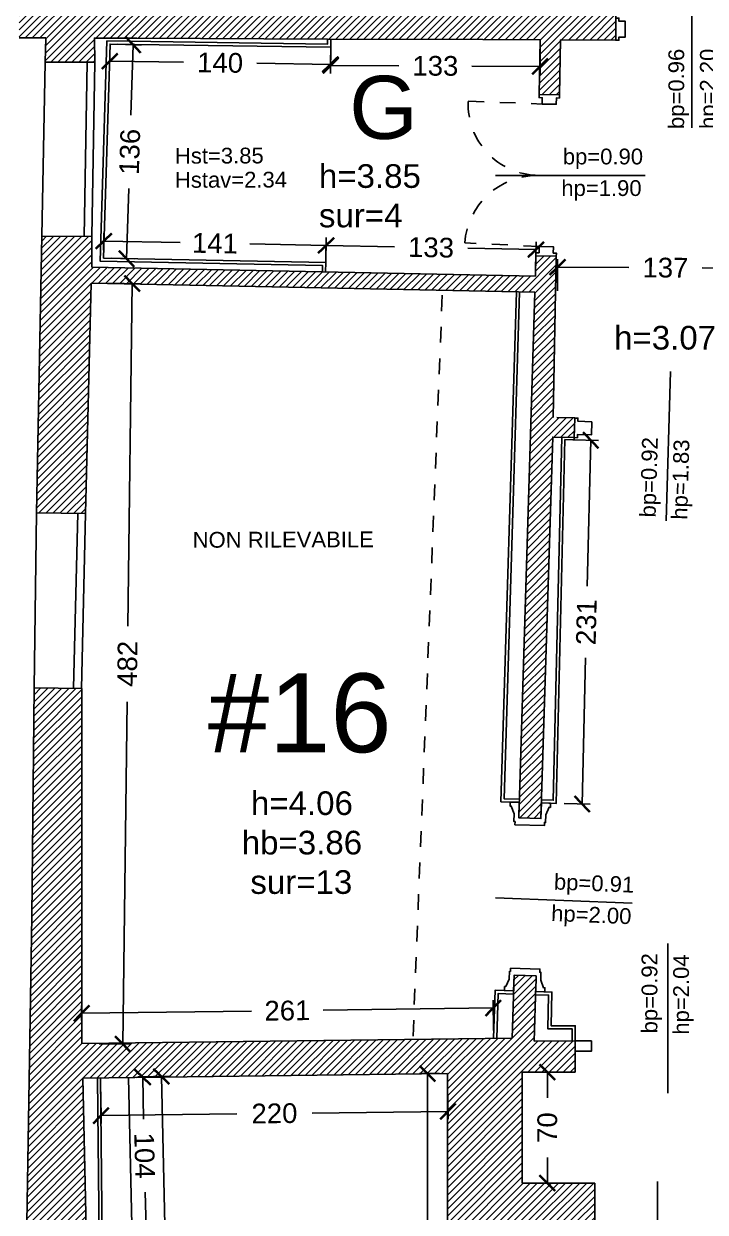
# Model space of a CAD drawing. Header units: millimetres. Extents: x -69 to 235, y 2 to 992.
# Drawn here: x 181.99 to 186.31, y 492.59 to 500.12 of the extents above; entities that cross this region are included whole.
import ezdxf
from ezdxf.enums import TextEntityAlignment as Align

# ---------------------------------------------------------------- set-up
doc = ezdxf.new("R2010")
doc.units = ezdxf.units.MM
doc.header["$LTSCALE"] = 0.01
doc.linetypes.add('HIDDEN2', pattern=[4.7625, 3.175, -1.5875])
for name, color, linetype in [('ob_A_CONTROPARETI', 10, 'Continuous'), ('ob_A_linea_proiezione', 251, 'HIDDEN2'), ('ob_A_linea_v2', 251, 'Continuous'), ('ob_A_muro', 1, 'Continuous'), ('ob_A_muro_r', 252, 'Continuous'), ('ob_A_serramento_vetro', 253, 'Continuous'), ('ob_cornici corrette', 3, 'Continuous'), ('ob_Q 1_50', 250, 'Continuous'), ('ob_TXT 1_50', 250, 'Continuous')]:
    doc.layers.add(name, color=color, linetype=linetype)
doc.styles.add('m 1_50', font='arial.ttf', dxfattribs={"height": 0.125})
doc.styles.get("Standard").update_dxf_attribs({"font": 'arial.ttf'})
doc.styles.add('STYLE1', font='arial.ttf')
doc.styles.add('Testo L', font='arial.ttf', dxfattribs={"height": 2.5})
doc.dimstyles.new('m 1_50 cm', dxfattribs={"dimtxt": 0.1, "dimasz": 0.1, "dimexe": 0.05, "dimexo": 0.05, "dimgap": 0.1, "dimtad": 0, "dimdec": 1, "dimlfac": 100, "dimrnd": 1, "dimdsep": 46, "dimtxsty": 'm 1_50', "dimblk": 'ARCHTICK', "dimcen": 0.2, "dimadec": 0, "dimazin": 0, "dimtfac": 1, "dimtdec": 1, "dimtofl": 0, "dimtmove": 0, "dimatfit": 3, "dimldrblk": 'DOT', "dimfxl": 0.15, "dimfxlon": 1, "dimtolj": 1, "dimtzin": 0, "dimarcsym": 0})

# ---------------------------------------------------------------- blocks, each defined once
blk = doc.blocks.new('_ARCHTICK')
at = {"color": 0, "linetype": 'ByBlock', "const_width": 0.15}
blk.add_lwpolyline([(-0.5, -0.5), (0.5, 0.5)], dxfattribs=at)
blk = doc.blocks.new('*D148')
at = {"layer": 'Defpoints', "color": 0, "transparency": 16777216}
for p in [(183.9022, 498.715), (182.4904, 498.635), (183.9001, 498.6073)]:
    blk.add_point(p, dxfattribs=at)
at = {"layer": 'ob_Q 1_50', "color": 0, "lineweight": -2, "transparency": 16777216}
for p, q in [((182.4914, 498.685), (182.4935, 498.7927)), ((183.9011, 498.6573), (183.9032, 498.765)), ((182.4925, 498.7427), (182.9773, 498.7332)), ((183.9022, 498.715), (183.4175, 498.7245))]:
    blk.add_line(p, q, dxfattribs=at)
at = {"layer": 'ob_Q 1_50', "color": 0, "lineweight": -2, "transparency": 16777216, "xscale": 0.1, "yscale": 0.1, "zscale": 0.1}
for p, rotation in [((182.4925, 498.7427), 178.8730400580805), ((183.9022, 498.715), 358.8730400580804)]:
    blk.add_blockref('_ARCHTICK', p, dxfattribs=dict(at, rotation=rotation))
at = {"layer": 'ob_Q 1_50', "color": 0, "transparency": 16777216, "insert": (183.1974, 498.7288), "char_height": 0.125, "attachment_point": 5, "rotation": 358.87304, "style": 'm 1_50'}
blk.add_mtext('\\A1;141', dxfattribs=at)
blk = doc.blocks.new('_Dot')
at = {"color": 0, "linetype": 'ByBlock', "lineweight": -2}
blk.add_line((-0.5, 0), (-1, 0), dxfattribs=at)
at = {"color": 0, "linetype": 'ByBlock', "const_width": 0.5}
blk.add_lwpolyline([(-0.25, 0, 1), (0.25, 0, 1)], format="xyb", close=True, dxfattribs=at)
blk = doc.blocks.new('*D149')
at = {"layer": 'Defpoints', "color": 0, "transparency": 16777216}
for p in [(185.2327, 498.6888), (183.8989, 498.547), (185.2293, 498.5208)]:
    blk.add_point(p, dxfattribs=at)
at = {"layer": 'ob_Q 1_50', "color": 0, "lineweight": -2, "transparency": 16777216}
for p, q in [((183.8999, 498.597), (183.9032, 498.765)), ((183.9022, 498.715), (184.3353, 498.7065)), ((185.2327, 498.6888), (184.7996, 498.6973)), ((185.2303, 498.5708), (185.2336, 498.7388))]:
    blk.add_line(p, q, dxfattribs=at)
at = {"layer": 'ob_Q 1_50', "color": 0, "lineweight": -2, "transparency": 16777216, "xscale": 0.1, "yscale": 0.1, "zscale": 0.1}
for p, rotation in [((183.9022, 498.715), 178.8730016146599), ((185.2327, 498.6888), 358.8730016146599)]:
    blk.add_blockref('_ARCHTICK', p, dxfattribs=dict(at, rotation=rotation))
at = {"layer": 'ob_Q 1_50', "color": 0, "transparency": 16777216, "insert": (184.5674, 498.7019), "char_height": 0.125, "attachment_point": 5, "rotation": 358.873, "style": 'm 1_50'}
blk.add_mtext('\\A1;133', dxfattribs=at)
blk = doc.blocks.new('*D150')
at = {"layer": 'Defpoints', "color": 0, "transparency": 16777216}
for p in [(182.5321, 499.9917), (182.6785, 499.9872), (182.4904, 498.635)]:
    blk.add_point(p, dxfattribs=at)
at = {"layer": 'ob_Q 1_50', "color": 0, "lineweight": -2, "transparency": 16777216}
for p, q in [((182.5821, 499.9902), (182.7285, 499.9857)), ((182.6785, 499.9872), (182.6648, 499.5409)), ((182.6368, 498.6305), (182.6505, 499.0768)), ((182.5403, 498.6335), (182.6867, 498.629))]:
    blk.add_line(p, q, dxfattribs=at)
at = {"layer": 'ob_Q 1_50', "color": 0, "lineweight": -2, "transparency": 16777216, "xscale": 0.1, "yscale": 0.1, "zscale": 0.1}
for p, rotation in [((182.6785, 499.9872), 88.23838081538206), ((182.6368, 498.6305), 268.2383808153821)]:
    blk.add_blockref('_ARCHTICK', p, dxfattribs=dict(at, rotation=rotation))
at = {"layer": 'ob_Q 1_50', "color": 0, "transparency": 16777216, "insert": (182.6576, 499.3089), "char_height": 0.125, "attachment_point": 5, "rotation": 88.23838, "style": 'm 1_50'}
blk.add_mtext('\\A1;136', dxfattribs=at)
blk = doc.blocks.new('*D151')
at = {"layer": 'Defpoints', "color": 0, "transparency": 16777216}
for p in [(182.5321, 499.9917), (183.9311, 499.9718), (183.9296, 499.863)]:
    blk.add_point(p, dxfattribs=at)
at = {"layer": 'ob_Q 1_50', "color": 0, "lineweight": -2, "transparency": 16777216}
for p, q in [((182.5314, 499.9417), (182.5298, 499.8329)), ((183.9304, 499.9218), (183.9289, 499.813)), ((182.5306, 499.8829), (182.9981, 499.8763)), ((183.9296, 499.863), (183.462, 499.8697))]:
    blk.add_line(p, q, dxfattribs=at)
at = {"layer": 'ob_Q 1_50', "color": 0, "lineweight": -2, "transparency": 16777216, "xscale": 0.1, "yscale": 0.1, "zscale": 0.1}
for p, rotation in [((182.5306, 499.8829), 179.1846641853078), ((183.9296, 499.863), 359.1846641853077)]:
    blk.add_blockref('_ARCHTICK', p, dxfattribs=dict(at, rotation=rotation))
at = {"layer": 'ob_Q 1_50', "color": 0, "transparency": 16777216, "insert": (183.2301, 499.873), "char_height": 0.125, "attachment_point": 5, "rotation": 359.18466, "style": 'm 1_50'}
blk.add_mtext('\\A1;140', dxfattribs=at)
blk = doc.blocks.new('*D152')
at = {"layer": 'Defpoints', "color": 0, "transparency": 16777216}
for p in [(186.7376, 498.5699), (185.3644, 497.6241), (186.7326, 497.6169)]:
    blk.add_point(p, dxfattribs=at)
at = {"layer": 'ob_Q 1_50', "color": 0, "lineweight": -2, "transparency": 16777216}
for p, q in [((185.3686, 498.4271), (185.3696, 498.6271)), ((186.7368, 498.4199), (186.7379, 498.6199)), ((185.3694, 498.5771), (185.8213, 498.5747)), ((186.7376, 498.5699), (186.2857, 498.5722))]:
    blk.add_line(p, q, dxfattribs=at)
at = {"layer": 'ob_Q 1_50', "color": 0, "lineweight": -2, "transparency": 16777216, "xscale": 0.1, "yscale": 0.1, "zscale": 0.1}
for p, rotation in [((185.3694, 498.5771), 179.6978180427108), ((186.7376, 498.5699), 359.6978180427108)]:
    blk.add_blockref('_ARCHTICK', p, dxfattribs=dict(at, rotation=rotation))
at = {"layer": 'ob_Q 1_50', "color": 0, "transparency": 16777216, "insert": (186.0535, 498.5735), "char_height": 0.125, "attachment_point": 5, "rotation": 359.69782, "style": 'm 1_50'}
blk.add_mtext('\\A1;137', dxfattribs=at)
blk = doc.blocks.new('*D155')
at = {"layer": 'Defpoints', "color": 0, "transparency": 16777216}
for p in [(183.9315, 500.0237), (185.2595, 500.0181), (185.2588, 499.8502)]:
    blk.add_point(p, dxfattribs=at)
at = {"layer": 'ob_Q 1_50', "color": 0, "lineweight": -2, "transparency": 16777216}
for p, q in [((183.9313, 499.9737), (183.9306, 499.8058)), ((185.2592, 499.9681), (185.2585, 499.8002)), ((183.9308, 499.8558), (184.3626, 499.854)), ((185.2588, 499.8502), (184.827, 499.852))]:
    blk.add_line(p, q, dxfattribs=at)
at = {"layer": 'ob_Q 1_50', "color": 0, "lineweight": -2, "transparency": 16777216, "xscale": 0.1, "yscale": 0.1, "zscale": 0.1}
for p, rotation in [((183.9308, 499.8558), 179.7609913726201), ((185.2588, 499.8502), 359.76099137262)]:
    blk.add_blockref('_ARCHTICK', p, dxfattribs=dict(at, rotation=rotation))
at = {"layer": 'ob_Q 1_50', "color": 0, "transparency": 16777216, "insert": (184.5948, 499.853), "char_height": 0.125, "attachment_point": 5, "rotation": 359.76099, "style": 'm 1_50'}
blk.add_mtext('\\A1;133', dxfattribs=at)
blk = doc.blocks.new('*D161')
at = {"layer": 'Defpoints', "color": 0, "transparency": 16777216}
for p in [(185.4162, 497.4839), (185.5801, 497.48), (185.3617, 495.1769)]:
    blk.add_point(p, dxfattribs=at)
at = {"layer": 'ob_Q 1_50', "color": 0, "lineweight": -2, "transparency": 16777216}
for p, q in [((185.4662, 497.4827), (185.63, 497.4789)), ((185.5801, 497.48), (185.5582, 496.5536)), ((185.5255, 495.1731), (185.5474, 496.0995)), ((185.4117, 495.1758), (185.5755, 495.1719))]:
    blk.add_line(p, q, dxfattribs=at)
at = {"layer": 'ob_Q 1_50', "color": 0, "lineweight": -2, "transparency": 16777216, "xscale": 0.1, "yscale": 0.1, "zscale": 0.1}
for p, rotation in [((185.5801, 497.48), 88.64627025781343), ((185.5255, 495.1731), 268.6462702578134)]:
    blk.add_blockref('_ARCHTICK', p, dxfattribs=dict(at, rotation=rotation))
at = {"layer": 'ob_Q 1_50', "color": 0, "transparency": 16777216, "insert": (185.5528, 496.3266), "char_height": 0.125, "attachment_point": 5, "rotation": 88.64627, "style": 'm 1_50'}
blk.add_mtext('\\A1;231', dxfattribs=at)
blk = doc.blocks.new('*D162')
at = {"layer": 'Defpoints', "color": 0, "transparency": 16777216}
for p in [(184.9615, 493.88), (182.3542, 493.6544), (184.964, 493.688)]:
    blk.add_point(p, dxfattribs=at)
at = {"layer": 'ob_Q 1_50', "color": 0, "lineweight": -2, "transparency": 16777216}
for p, q in [((182.3535, 493.7044), (182.3511, 493.8963)), ((184.9615, 493.88), (183.8837, 493.8661)), ((184.9633, 493.738), (184.9608, 493.93)), ((182.3517, 493.8463), (183.4295, 493.8602))]:
    blk.add_line(p, q, dxfattribs=at)
at = {"layer": 'ob_Q 1_50', "color": 0, "lineweight": -2, "transparency": 16777216, "xscale": 0.1, "yscale": 0.1, "zscale": 0.1}
for p, rotation in [((182.3517, 493.8463), 180.7380755594899), ((184.9615, 493.88), 0.7380755594899633)]:
    blk.add_blockref('_ARCHTICK', p, dxfattribs=dict(at, rotation=rotation))
at = {"layer": 'ob_Q 1_50', "color": 0, "transparency": 16777216, "insert": (183.6566, 493.8632), "char_height": 0.125, "attachment_point": 5, "rotation": 0.73808, "style": 'm 1_50'}
blk.add_mtext('\\A1;261', dxfattribs=at)
blk = doc.blocks.new('*D163')
at = {"layer": 'Defpoints', "color": 0, "transparency": 16777216}
for p in [(182.4134, 498.4762), (182.6725, 498.473), (182.3542, 493.6544)]:
    blk.add_point(p, dxfattribs=at)
at = {"layer": 'ob_Q 1_50', "color": 0, "lineweight": -2, "transparency": 16777216}
for p, q in [((182.5225, 498.4748), (182.7225, 498.4724)), ((182.6725, 498.473), (182.6458, 496.302)), ((182.6132, 493.6512), (182.6399, 495.8221)), ((182.4632, 493.653), (182.6632, 493.6506))]:
    blk.add_line(p, q, dxfattribs=at)
at = {"layer": 'ob_Q 1_50', "color": 0, "lineweight": -2, "transparency": 16777216, "xscale": 0.1, "yscale": 0.1, "zscale": 0.1}
for p, rotation in [((182.6725, 498.473), 89.2960355946772), ((182.6132, 493.6512), 269.2960355946772)]:
    blk.add_blockref('_ARCHTICK', p, dxfattribs=dict(at, rotation=rotation))
at = {"layer": 'ob_Q 1_50', "color": 0, "transparency": 16777216, "insert": (182.6428, 496.0621), "char_height": 0.125, "attachment_point": 5, "rotation": 89.29604, "style": 'm 1_50'}
blk.add_mtext('\\A1;482', dxfattribs=at)
blk = doc.blocks.new('*D166')
at = {"layer": 'Defpoints', "color": 0, "transparency": 16777216}
for p in [(182.4717, 493.4368), (184.6715, 493.4637), (184.6744, 493.2246)]:
    blk.add_point(p, dxfattribs=at)
at = {"layer": 'ob_Q 1_50', "color": 0, "lineweight": -2, "transparency": 16777216}
for p, q in [((182.4728, 493.3478), (182.4752, 493.1478)), ((184.6726, 493.3746), (184.675, 493.1746)), ((182.4746, 493.1978), (183.3356, 493.2083)), ((184.6744, 493.2246), (183.8134, 493.2141))]:
    blk.add_line(p, q, dxfattribs=at)
at = {"layer": 'ob_Q 1_50', "color": 0, "lineweight": -2, "transparency": 16777216, "xscale": 0.1, "yscale": 0.1, "zscale": 0.1}
for p, rotation in [((184.6744, 493.2246), 0.6991434615715636), ((182.4746, 493.1978), 180.6991434615716)]:
    blk.add_blockref('_ARCHTICK', p, dxfattribs=dict(at, rotation=rotation))
at = {"layer": 'ob_Q 1_50', "color": 0, "transparency": 16777216, "insert": (183.5745, 493.2112), "char_height": 0.125, "attachment_point": 5, "rotation": 0.69914, "style": 'm 1_50'}
blk.add_mtext('\\A1;220', dxfattribs=at)
blk = doc.blocks.new('*D167')
at = {"layer": 'Defpoints', "color": 0, "transparency": 16777216}
for p in [(182.4201, 493.4362), (182.4802, 490.7891), (182.9176, 490.799)]:
    blk.add_point(p, dxfattribs=at)
at = {"layer": 'ob_Q 1_50', "color": 0, "lineweight": -2, "transparency": 16777216}
for p, q in [((182.7075, 493.4427), (182.9075, 493.4473)), ((182.8575, 493.4461), (182.883, 492.3226)), ((182.9176, 490.799), (182.8939, 491.8435)), ((182.7676, 490.7956), (182.9676, 490.8002))]:
    blk.add_line(p, q, dxfattribs=at)
at = {"layer": 'ob_Q 1_50', "color": 0, "lineweight": -2, "transparency": 16777216, "xscale": 0.1, "yscale": 0.1, "zscale": 0.1}
for p, rotation in [((182.8575, 493.4461), 91.30114435504794), ((182.9176, 490.799), 271.3011443550479)]:
    blk.add_blockref('_ARCHTICK', p, dxfattribs=dict(at, rotation=rotation))
at = {"layer": 'ob_Q 1_50', "color": 0, "transparency": 16777216, "insert": (182.8884, 492.083), "char_height": 0.125, "attachment_point": 5, "rotation": 271.30114, "style": 'm 1_50'}
blk.add_mtext('\\A1;265', dxfattribs=at)
blk = doc.blocks.new('*D168')
at = {"layer": 'Defpoints', "color": 0, "transparency": 16777216}
for p in [(182.65, 493.4391), (182.7393, 493.4411), (182.6736, 492.3993)]:
    blk.add_point(p, dxfattribs=at)
at = {"layer": 'ob_Q 1_50', "color": 0, "lineweight": -2, "transparency": 16777216}
for p, q in [((182.7, 493.4402), (182.7893, 493.4422)), ((182.7393, 493.4411), (182.7453, 493.1761)), ((182.7629, 492.4014), (182.7558, 492.7123)), ((182.7236, 492.4005), (182.8129, 492.4025))]:
    blk.add_line(p, q, dxfattribs=at)
at = {"layer": 'ob_Q 1_50', "color": 0, "lineweight": -2, "transparency": 16777216, "xscale": 0.1, "yscale": 0.1, "zscale": 0.1}
for p, rotation in [((182.7393, 493.4411), 91.30114435504584), ((182.7629, 492.4014), 271.3011443550458)]:
    blk.add_blockref('_ARCHTICK', p, dxfattribs=dict(at, rotation=rotation))
at = {"layer": 'ob_Q 1_50', "color": 0, "transparency": 16777216, "insert": (182.7506, 492.9442), "char_height": 0.125, "attachment_point": 5, "rotation": 271.30114, "style": 'm 1_50'}
blk.add_mtext('\\A1;104', dxfattribs=at)
blk = doc.blocks.new('*D169')
at = {"layer": 'Defpoints', "color": 0, "transparency": 16777216}
for p in [(184.6715, 493.4637), (184.5448, 490.5248), (184.6715, 490.5248)]:
    blk.add_point(p, dxfattribs=at)
at = {"layer": 'ob_Q 1_50', "color": 0, "lineweight": -2, "transparency": 16777216}
for p, q in [((184.6215, 493.4637), (184.4948, 493.4637)), ((184.5448, 493.4637), (184.5448, 492.2256)), ((184.5448, 490.5248), (184.5448, 491.7478)), ((184.6215, 490.5248), (184.4948, 490.5248))]:
    blk.add_line(p, q, dxfattribs=at)
at = {"layer": 'ob_Q 1_50', "color": 0, "lineweight": -2, "transparency": 16777216, "xscale": 0.1, "yscale": 0.1, "zscale": 0.1}
for p, rotation in [((184.5448, 493.4637), 90), ((184.5448, 490.5248), 270)]:
    blk.add_blockref('_ARCHTICK', p, dxfattribs=dict(at, rotation=rotation))
at = {"layer": 'ob_Q 1_50', "color": 0, "transparency": 16777216, "insert": (184.5448, 491.9867), "char_height": 0.125, "attachment_point": 5, "rotation": 90, "style": 'm 1_50'}
blk.add_mtext('\\A1;294', dxfattribs=at)
blk = doc.blocks.new('*D184')
at = {"layer": 'Defpoints', "color": 0, "transparency": 16777216}
for p in [(185.1456, 493.4732), (185.3048, 493.4732), (185.1456, 492.7699)]:
    blk.add_point(p, dxfattribs=at)
at = {"layer": 'ob_Q 1_50', "color": 0, "lineweight": -2, "transparency": 16777216}
for p, q in [((185.1956, 493.4732), (185.3548, 493.4732)), ((185.3048, 493.4732), (185.3048, 493.3104)), ((185.3048, 492.7699), (185.3048, 492.9328)), ((185.1956, 492.7699), (185.3548, 492.7699))]:
    blk.add_line(p, q, dxfattribs=at)
at = {"layer": 'ob_Q 1_50', "color": 0, "lineweight": -2, "transparency": 16777216, "xscale": 0.1, "yscale": 0.1, "zscale": 0.1}
for p, rotation in [((185.3048, 493.4732), 90), ((185.3048, 492.7699), 270)]:
    blk.add_blockref('_ARCHTICK', p, dxfattribs=dict(at, rotation=rotation))
at = {"layer": 'ob_Q 1_50', "color": 0, "transparency": 16777216, "insert": (185.3048, 493.1216), "char_height": 0.125, "attachment_point": 5, "rotation": 90, "style": 'm 1_50'}
blk.add_mtext('\\A1;70', dxfattribs=at)
blk = doc.blocks.new('A$C670F466C')
at = {"layer": 'ob_cornici corrette'}
blk.add_lwpolyline([(-0.14, 0), (0, 0), (0, 0.02), (-0.02, 0.02), (-0.02, 0.06), (-0.12, 0.06), (-0.12, 0.02), (-0.14, 0.02), (-0.14, 0)], dxfattribs=at)

msp = doc.modelspace()

# ---------------------------------------------------------------- hatches: boundary and pattern name
at = {"layer": 'ob_A_muro_r'}
h = msp.add_hatch(dxfattribs=at)
h.set_pattern_fill('ANSI31', color=256, scale=0.01)
h.paths.add_polyline_path([(169.8075, 507.4993), (169.6076, 507.4959), (168.4332, 507.4805), (168.4367, 507.0777), (168.4771, 507.0777), (168.4771, 507.0285), (169.6076, 507.0449), (169.8113, 507.0485)])
h.paths.add_polyline_path([(179.1587, 500.4924), (179.1587, 500.5065), (179.1591, 500.5226), (176.8542, 500.5578), (176.6539, 500.5607), (176.6542, 500.5422), (176.6496, 500.054), (177.7485, 500.0504), (179.1526, 500.0436)])
h.paths.add_polyline_path([(181.2267, 500.4912), (181.1621, 500.4921), (181.1607, 500.6119), (180.6652, 500.6194), (180.6667, 500.4997), (180.6132, 500.5005), (180.6127, 500.0375), (181.2262, 500.0358)])
h.paths.add_polyline_path([(185.7398, 500.4226), (184.3811, 500.4432), (181.9569, 500.4801), (181.9563, 500.4383), (181.9563, 500.3846), (181.9561, 500.0327), (182.1248, 500.032), (182.1218, 499.8773), (182.4365, 499.8767), (182.4329, 500.0299), (182.7016, 500.0288), (183.9115, 500.0237), (184.8949, 500.0196), (185.2595, 500.0181), (185.2525, 499.672), (185.3822, 499.6694), (185.3892, 500.0176), (185.7381, 500.0161)])
h.paths.add_polyline_path([(185.6685, 501.9235), (185.8168, 501.9226), (185.8183, 502.021), (185.6738, 502.0234), (185.699, 504.4305), (185.7266, 507.0557), (186.2838, 507.0397), (186.2936, 507.3336), (185.7112, 507.3531), (183.9904, 507.3809), (183.9886, 507.0957), (185.6066, 507.0589), (185.5791, 504.4359), (185.5514, 501.7905), (182.8454, 501.8045), (182.8454, 501.6845), (185.5007, 501.6707), (185.4995, 501.5549), (185.6623, 501.5532)])
h = msp.add_hatch(dxfattribs=at)
h.set_pattern_fill('ANSI31', color=256, scale=0.01)
h.paths.add_polyline_path([(185.4749, 497.4966), (185.3386, 497.4995), (185.2644, 495.0807), (185.124, 495.085), (185.2007, 497.5879), (185.2262, 498.4176), (182.4134, 498.4762), (182.3776, 497.0157), (182.0659, 497.019), (182.0994, 498.7732), (182.4176, 498.7708), (182.4158, 498.5762), (185.2293, 498.5208), (185.2319, 498.6488), (185.3616, 498.6462), (185.3411, 497.6246), (185.4788, 497.6218)])
h.paths.add_polyline_path([(175.5582, 496.0257), (175.5539, 498.1035), (175.5526, 498.7575), (175.1249, 498.7575), (175.1198, 498.515), (174.2627, 498.5146), (172.9466, 498.514), (171.9358, 498.5136), (170.2793, 498.5129), (169.6707, 498.5126), (169.6682, 498.218), (173.5986, 498.186), (173.5986, 498.1873), (173.5986, 498.2005), (175.238, 498.178), (175.238, 496.4202), (175.238, 496.1412), (175.238, 494.3844), (175.2181, 494.3843), (175.2181, 494.3722), (173.5981, 494.3659), (173.5981, 494.3803), (169.9642, 494.3716), (169.9643, 494.0524), (169.9643, 493.9525), (170.1401, 493.9525), (170.1401, 493.8988), (170.1401, 493.7501), (170.4727, 493.7501), (170.4731, 493.9526), (175.1824, 493.9534), (175.1875, 493.4433), (175.5635, 493.4486)])
h.paths.add_polyline_path([(173.626, 496.4202), (173.5981, 496.4202), (173.5982, 496.4555), (173.3191, 496.4562), (173.3191, 496.4373), (170.2836, 496.4388), (170.2836, 496.4568), (170.0008, 496.4562), (170.0008, 496.4383), (170.0008, 496.4249), (169.9729, 496.1395), (170.0008, 496.1395), (170.0008, 496.1082), (170.2836, 496.1075), (170.2836, 496.122), (173.3122, 496.1234), (173.3122, 496.1069), (173.5981, 496.1075), (173.5981, 496.1412), (173.626, 496.1412)], flags=17)
h.paths.add_polyline_path([(182.4073, 491.3237), (182.0128, 491.3108), (182.0442, 490.3578), (181.8184, 490.3578), (181.825, 490.0676), (182.0679, 490.0676), (182.119, 488.6687), (182.125, 488.5167), (182.4699, 488.5243)])
h.paths.add_polyline_path([(185.7641, 487.3429), (185.1497, 487.2962), (185.1467, 489.7462), (184.6715, 489.7498), (184.6715, 487.2603), (182.4981, 487.0961), (182.4955, 487.4856), (182.1744, 487.4773), (182.1869, 487.0222), (180.458, 486.9929), (180.4267, 488.4093), (178.7086, 488.3661), (178.7126, 488.2662), (178.9207, 488.2711), (178.9236, 488.086), (179.2422, 488.0924), (179.2393, 488.2792), (180.3291, 488.2964), (180.358, 486.9907), (179.2683, 486.9693), (179.2653, 487.1036), (178.8065, 487.0944), (178.817, 486.6199), (182.0789, 486.6925), (182.2046, 483.2029), (182.21, 482.8497), (181.9718, 482.8302), (181.9912, 482.5549), (182.2799, 482.578), (182.2741, 482.6878), (183.1214, 482.762), (183.101, 483.041), (182.601, 483.0171), (182.4687, 486.5961), (185.8015, 486.848)])
h.paths.add_polyline_path([(190.6392, 489.3005), (190.2099, 489.2874), (190.2489, 487.6816), (186.7974, 487.4207), (186.8352, 486.9261), (190.2432, 487.1836), (190.3707, 483.555), (189.8753, 483.5209), (189.8899, 483.2998), (190.7235, 483.3877)])
h = msp.add_hatch(dxfattribs=at)
h.set_pattern_fill('ANSI31', color=256, scale=0.01)
h.paths.add_polyline_path([(189.15, 493.6768), (186.6475, 493.6727), (186.6475, 493.6113), (189.15, 493.6114)])
h.paths.add_polyline_path([(185.4812, 493.6708), (185.2211, 493.6704), (185.2338, 494.0834), (185.0934, 494.0877), (185.0812, 493.6895), (182.3542, 493.6544), (182.3529, 495.9066), (182.0512, 495.9098), (182.0373, 494.463), (182.003, 492.3894), (182.383, 492.3846), (182.3592, 493.4355), (184.6715, 493.4637), (184.6715, 490.5248), (185.4944, 490.5225), (185.4949, 490.6962), (185.1456, 490.6972), (185.1456, 491.3719), (185.1456, 492.2619), (185.1456, 492.5273), (185.6056, 492.5278), (185.6056, 492.77), (185.1456, 492.7699), (185.1456, 493.4732), (185.4812, 493.4732)])

# ---------------------------------------------------------------- linework, layer by layer
at = {"layer": 'ob_A_CONTROPARETI'}
msp.add_line((182.65, 493.4391), (182.6736, 492.3993), dxfattribs=at)
for points in [[(183.9115, 500.0237), (183.9113, 499.9921), (182.5127, 500.012), (182.4691, 498.6154), (183.8797, 498.5877), (183.8789, 498.5474)], [(182.4897, 498.635), (182.5321, 499.9917), (183.9311, 499.9718), (183.9315, 500.0237)], [(182.4904, 498.635), (183.9001, 498.6073), (183.8989, 498.547)], [(185.127, 495.1841), (185.01, 495.1877), (185.1091, 498.42)], [(185.1276, 495.2041), (185.0306, 495.2071), (185.1291, 498.4194)], [(185.4749, 497.4966), (185.4745, 497.4816), (185.4162, 497.4839), (185.3617, 495.1769), (185.2674, 495.1798)], [(185.3966, 497.4983), (185.3422, 495.1975), (185.2681, 495.1998)], [(185.0903, 493.9886), (184.9733, 493.9922), (184.964, 493.688)], [(185.0897, 493.9686), (184.9927, 493.9716), (184.984, 493.6882)], [(185.2302, 493.9643), (185.313, 493.9619), (185.3079, 493.7476), (185.4612, 493.7479), (185.4612, 493.6708)], [(185.2308, 493.9843), (185.3335, 493.9813), (185.3284, 493.7676), (185.4812, 493.7679), (185.4812, 493.6708)], [(182.4517, 493.4366), (182.5176, 487.0988)], [(182.4717, 493.4368), (182.5376, 487.099)]]:
    msp.add_lwpolyline(points, dxfattribs=at)
at = {"layer": 'ob_A_linea_proiezione'}
for points in [[(184.8033, 499.6301), (185.2713, 499.6116)], [(185.2532, 498.7084), (184.7811, 498.7309)], [(184.6384, 498.3988), (184.4526, 493.6819)]]:
    msp.add_lwpolyline(points, dxfattribs=at)
for centre, radius, start, end in [((185.2533, 499.6099), 0.4507, 177.76561, 268.48941), ((185.2418, 498.6973), 0.4619, 90.04255, 175.82917)]:
    msp.add_arc(centre, radius, start, end, dxfattribs=at)
at = {"layer": 'ob_A_linea_v2'}
for p, q in [((182.1218, 499.8773), (182.0994, 498.7732)), ((182.0512, 495.9098), (182.0659, 497.019))]:
    msp.add_line(p, q, dxfattribs=at)
at = {"layer": 'ob_A_muro'}
for p, q in [((181.9561, 500.0319), (182.1248, 500.032)), ((182.1248, 500.032), (182.1218, 499.8773)), ((182.1218, 499.8773), (182.4365, 499.8767)), ((182.0994, 498.7732), (182.0659, 497.019)), ((182.4176, 498.7708), (182.0994, 498.7732)), ((182.1002, 498.7732), (182.0994, 498.7732)), ((182.4158, 498.5762), (182.4176, 498.7708)), ((185.2293, 498.5208), (185.2319, 498.6489)), ((185.2319, 498.6488), (185.3616, 498.6462)), ((185.3411, 497.6246), (185.3616, 498.6462)), ((185.2293, 498.5208), (182.4158, 498.5762)), ((182.4134, 498.4762), (185.2262, 498.4176)), ((185.4788, 497.6218), (185.3644, 497.6241)), ((185.4749, 497.4966), (185.4788, 497.6207)), ((182.3529, 495.9066), (182.0537, 495.9098)), ((182.3542, 493.6544), (182.3529, 495.9066)), ((185.0934, 494.0877), (185.0812, 493.6895)), ((185.2338, 494.0834), (185.0934, 494.0877)), ((185.2211, 493.6704), (185.232, 494.0247)), ((185.0812, 493.6895), (182.3542, 493.6544)), ((185.4812, 493.6708), (185.2211, 493.6704)), ((185.4812, 493.6708), (185.4812, 493.4732)), ((184.6715, 493.4637), (182.3592, 493.4355)), ((184.6715, 490.5248), (184.6715, 493.4637)), ((185.1456, 493.4732), (185.4812, 493.4732)), ((185.1456, 492.7699), (185.1456, 493.4732)), ((185.1456, 492.7699), (185.6056, 492.77)), ((185.6056, 492.77), (185.6056, 492.5278))]:
    msp.add_line(p, q, dxfattribs=at)
for points in [[(182.4365, 499.8767), (182.4329, 500.0299), (182.7016, 500.0288), (183.9115, 500.0237), (184.8949, 500.0196), (185.2595, 500.0181), (185.2525, 499.672), (185.3822, 499.6694), (185.3892, 500.0176), (185.7381, 500.0161), (185.7398, 500.4226), (184.3811, 500.4432)], [(182.4134, 498.4762), (182.3776, 497.0157), (182.0659, 497.019)], [(185.2262, 498.4176), (185.124, 495.085), (185.2644, 495.0807), (185.3386, 497.4995), (185.4749, 497.4966)], [(182.0512, 495.9098), (182.0373, 494.463)], [(182.0373, 494.463), (182.003, 492.3871)], [(182.3592, 493.4355), (182.383, 492.3846), (182.003, 492.3894)]]:
    msp.add_lwpolyline(points, dxfattribs=at)
at = {"layer": 'ob_A_serramento_vetro'}
for p, q in [((182.3865, 499.8776), (182.3676, 498.7716)), ((182.4365, 499.8767), (182.4176, 498.7708)), ((182.3276, 497.0169), (182.3004, 495.9079)), ((182.3776, 497.0157), (182.3504, 495.9066))]:
    msp.add_line(p, q, dxfattribs=at)
at = {"layer": 'ob_cornici corrette'}
for points in [[(185.3822, 499.6694), (185.2525, 499.672), (185.2521, 499.652), (185.2721, 499.6516), (185.2713, 499.6116), (185.361, 499.6098), (185.3618, 499.6498), (185.3818, 499.6494), (185.3822, 499.6694)], [(185.3616, 498.6462), (185.2319, 498.6488), (185.2324, 498.6688), (185.2523, 498.6684), (185.2532, 498.7084), (185.3429, 498.7066), (185.342, 498.6666), (185.362, 498.6662), (185.3616, 498.6462)], [(185.0996, 495.0419), (185.2857, 495.0362), (185.2857, 495.0362), (185.2863, 495.0562), (185.2933, 495.0559), (185.2948, 495.1048), (185.3162, 495.1525), (185.3242, 495.1522), (185.325, 495.1781), (185.2674, 495.1798), (185.2644, 495.0807), (185.124, 495.085), (185.127, 495.1841), (185.069, 495.1859), (185.0683, 495.1601), (185.0762, 495.1598), (185.0947, 495.1109), (185.0932, 495.0621), (185.1002, 495.0619), (185.0996, 495.0419)], [(185.0717, 494.1323), (185.2578, 494.1266), (185.2578, 494.1266), (185.2571, 494.1066), (185.2641, 494.1064), (185.2626, 494.0575), (185.2812, 494.0086), (185.2891, 494.0084), (185.2884, 493.9825), (185.2308, 493.9843), (185.2338, 494.0834), (185.0934, 494.0877), (185.0903, 493.9886), (185.0324, 493.9904), (185.0332, 494.0162), (185.0412, 494.016), (185.0626, 494.0637), (185.0641, 494.1125), (185.0711, 494.1123), (185.0717, 494.1323)]]:
    msp.add_lwpolyline(points, dxfattribs=at)
for points in [[(185.5872, 497.5969), (185.4985, 497.5997), (185.4991, 497.62), (185.4788, 497.6207), (185.4749, 497.4962), (185.4952, 497.4955), (185.4959, 497.5159), (185.5846, 497.5131)], [(185.4812, 493.6708), (185.5843, 493.671), (185.5844, 493.6055), (185.4812, 493.6054)]]:
    msp.add_lwpolyline(points, close=True, dxfattribs=at)
at = {"layer": 'ob_Q 1_50'}
for p, q in [((186.22, 500.4578), (186.22, 499.4596)), ((185.9251, 499.1577), (184.9768, 499.1577)), ((186.0852, 497.9159), (186.0578, 496.968)), ((185.8423, 494.5439), (184.9769, 494.5791)), ((186.0696, 494.2879), (186.0696, 493.3396)), ((186.0032, 492.7807), (186.0008, 491.8324))]:
    msp.add_line(p, q, dxfattribs=at)

# ---------------------------------------------------------------- block references
at = {"layer": 'ob_cornici corrette', "rotation": 269.7609913726197}
msp.add_blockref('A$C670F466C', (185.7381, 500.0161), dxfattribs=at)

# ---------------------------------------------------------------- texts
at = {"layer": 'ob_Q 1_50', "style": 'STYLE1'}
for s, rotation, p in [('bp=0.96', 90, (186.1221, 499.4531)), ('hp=2.20', 90, (186.3224, 499.4534)), ('bp=0.92', 88.3406, (185.9411, 496.9906)), ('hp=1.83', 88.3406, (186.1411, 496.9765)), ('bp=0.91', 357.66892, (185.347, 494.6816)), ('hp=2.00', 357.66892, (185.3295, 494.4818)), ('bp=0.92', 90, (185.9523, 493.7191)), ('hp=2.04', 90, (186.1527, 493.7108))]:
    msp.add_text(s, height=0.1, rotation=rotation, dxfattribs=at).set_placement(p, align=Align.MIDDLE_LEFT)
for s, p in [('Hst=3.85', (182.9437, 499.2334)), ('Hstav=2.34', (182.9437, 499.0804)), ('NON RILEVABILE', (183.056, 496.7981))]:
    msp.add_text(s, height=0.1, rotation=0.17113, dxfattribs=at).set_placement(p)
for s, p in [('bp=0.90', (185.4028, 499.2788)), ('hp=1.90', (185.3935, 499.0785))]:
    msp.add_text(s, height=0.1, dxfattribs=at).set_placement(p, align=Align.MIDDLE_LEFT)
at = {"layer": 'ob_Q 1_50', "style": 'Testo L'}
msp.add_text('h=3.07', height=0.15, dxfattribs=at).set_placement((185.7279, 498.0549))
at = {"layer": 'ob_Q 1_50', "char_height": 0.15, "attachment_point": 1, "style": 'Testo L'}
for s, width, insert in [('\\pi-0.45,l0.6,t0.6;h=3.85\\Psur=4', 0.885104, (183.7064, 499.2299)), ('\\pi-0.45107,l0.6,t0.59893;h=4.06\\P\\pi-0.50934,t0.54066;hb=3.86\\P\\pi-0.45471,t0.59529;sur=13', 0.771181, (183.2764, 495.2537))]:
    msp.add_mtext_dynamic_manual_height_columns(s, width=width, gutter_width=12.5, heights=[0], dxfattribs=dict(at, insert=insert))
at = {"layer": 'ob_TXT 1_50', "insert": (184.0487, 499.7905), "char_height": 0.5, "attachment_point": 1}
msp.add_mtext_dynamic_manual_height_columns('{\\H0.8x;G}', width=0.5, gutter_width=12.5, heights=[0.6138], dxfattribs=at)
at = {"layer": 'ob_TXT 1_50'}
note = msp.add_mtext_dynamic_manual_height_columns('#16{\\C0;\\c16777215;\\P}', width=1.116061, gutter_width=12.5, heights=[0.6138, 0], dxfattribs=dict(at, insert=(183.1522, 496.0013), char_height=0.5, attachment_point=1))

# ---------------------------------------------------------------- dimensions: what is measured, and where the dimension line sits
at = {"layer": 'ob_Q 1_50'}
for p1, p2, distance, picture, middle in [((182.4904, 498.635), (182.5321, 499.9917), -0.1464, '*D150', (182.6576, 499.3089)), ((182.5321, 499.9917), (183.9311, 499.9718), -0.1088, '*D151', (183.2301, 499.873)), ((183.9315, 500.0237), (185.2595, 500.0181), -0.1679, '*D155', (184.5948, 499.853)), ((182.4904, 498.635), (183.9001, 498.6073), 0.1077, '*D148', (183.1974, 498.7288)), ((183.8989, 498.547), (185.2293, 498.5208), 0.168, '*D149', (184.5674, 498.7019)), ((185.3644, 497.6241), (186.7326, 497.6169), 0.953, '*D152', (186.0535, 498.5735)), ((182.3542, 493.6544), (182.4134, 498.4762), -0.2591, '*D163', (182.6428, 496.0621)), ((185.3617, 495.1769), (185.4162, 497.4839), -0.1639, '*D161', (185.5528, 496.3266)), ((182.3542, 493.6544), (184.964, 493.688), 0.192, '*D162', (183.6566, 493.8632)), ((185.1456, 492.7699), (185.1456, 493.4732), -0.1593, '*D184', (185.3048, 493.1216)), ((182.4717, 493.4368), (184.6715, 493.4637), -0.2391, '*D166', (183.5745, 493.2112))]:
    dim = msp.add_aligned_dim(p1=p1, p2=p2, distance=distance, dimstyle='m 1_50 cm', dxfattribs=at)
    dim.commit()
    dim.dimension.update_dxf_attribs({"geometry": picture, "text_midpoint": middle})
for base, p1, p2, angle, picture, middle in [((182.9176, 490.799), (182.4201, 493.4362), (182.4802, 490.7891), 271.30114, '*D167', (182.8884, 492.083)), ((182.7393, 493.4411), (182.6736, 492.3993), (182.65, 493.4391), 91.30114, '*D168', (182.7506, 492.9442)), ((184.5448, 490.5248), (184.6715, 493.4637), (184.6715, 490.5248), 270, '*D169', (184.5448, 491.9867))]:
    dim = msp.add_linear_dim(base=base, p1=p1, p2=p2, angle=angle, dimstyle='m 1_50 cm', dxfattribs=at)
    dim.commit()
    dim.dimension.update_dxf_attribs({"geometry": picture, "text_midpoint": middle, "dimtype": 161})

doc.saveas('drawing.dxf')
